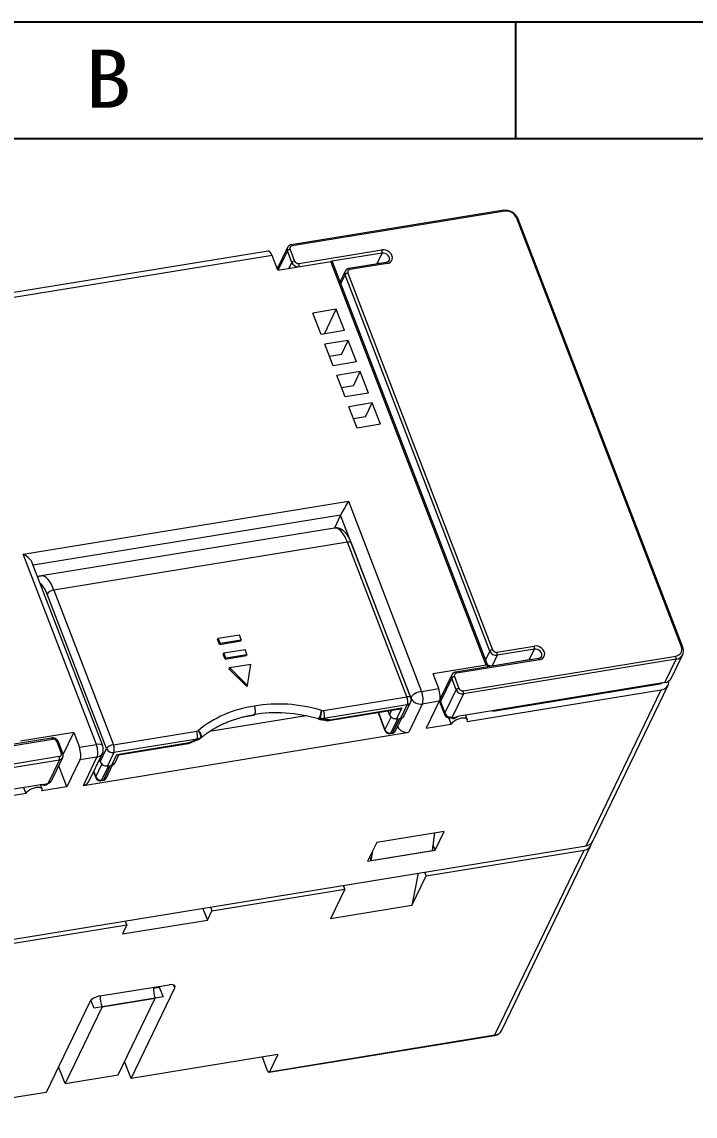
# Model space of a CAD drawing. Header units: millimetres. Extents: x 13 to 433, y 232 to 529.
# Drawn here: x 320.2 to 378, y 435.5 to 529.3 of the extents above; entities that cross this region are included whole.
import ezdxf
from ezdxf.enums import TextEntityAlignment as Align

# ---------------------------------------------------------------- set-up
doc = ezdxf.new("R2010")
doc.units = ezdxf.units.MM
doc.header["$MEASUREMENT"] = 0
doc.layers.get('0').update_dxf_attribs({"linetype": 'CONTINUOUS'})
for name, color, linetype in [('10', 7, 'CONTINUOUS'), ('62', 7, 'CONTINUOUS'), ('7', 7, 'CONTINUOUS'), ('dim', 3, 'CONTINUOUS')]:
    doc.layers.add(name, color=color, linetype=linetype)
doc.styles.add('TEXTSTYLE_0', font='txt', dxfattribs={"width": 0.8})

# ---------------------------------------------------------------- blocks, each defined once
blk = doc.blocks.new('SUN_6HWZ35TKXU86YGHH1AY77V3D6FJ')
at = {"color": 7, "linetype": 'Continuous'}
for p, q in [((-420, 297), (0, 297)), ((-70, 287), (-70, 297)), ((-410, 287), (-10, 287))]:
    blk.add_line(p, q, dxfattribs=at)
at = {"color": 2, "style": 'TEXTSTYLE_0', "width": 0.858525}
blk.add_text('B', height=5, dxfattribs=at).set_placement((-106.975, 289.627), (-102.975, 289.627), align=Align.FIT)

msp = doc.modelspace()

# ---------------------------------------------------------------- linework, layer by layer
at = {"layer": '10', "color": 0, "linetype": 'Continuous', "lineweight": 18}
for p, q in [((341.376, 509.668), (310.545, 504.641)), ((341.707, 509.3), (310.877, 504.273)), ((342.19, 508.044), (341.707, 509.3)), ((342.19, 508.044), (346.751, 508.788)), ((360.075, 474.139), (346.751, 508.788)), ((360.211, 474.105), (346.887, 508.755)), ((347.215, 504.683), (345.208, 504.356)), ((345.916, 502.515), (345.208, 504.356)), ((346.191, 502.56), (347.215, 504.683)), ((347.923, 502.842), (347.215, 504.683)), ((347.923, 502.842), (345.916, 502.515)), ((348.244, 502.005), (346.238, 501.678)), ((346.946, 499.837), (346.238, 501.678)), ((347.661, 500.794), (348.244, 502.005)), ((348.952, 500.164), (348.244, 502.005)), ((347.661, 500.794), (346.642, 500.628)), ((348.952, 500.164), (346.946, 499.837)), ((349.274, 499.327), (347.268, 499)), ((347.976, 497.158), (347.268, 499)), ((348.69, 498.116), (349.274, 499.327)), ((349.982, 497.486), (349.274, 499.327)), ((348.69, 498.116), (347.671, 497.949)), ((349.982, 497.486), (347.976, 497.158)), ((350.304, 496.649), (348.297, 496.322)), ((349.72, 495.437), (350.304, 496.649)), ((351.012, 494.807), (350.304, 496.649)), ((349.005, 494.48), (348.297, 496.322)), ((349.72, 495.437), (348.701, 495.271)), ((351.012, 494.807), (349.005, 494.48)), ((320.35, 483.671), (348.262, 488.222)), ((348.262, 488.222), (354.537, 471.901)), ((347.586, 487.012), (321.211, 482.711)), ((347.586, 487.012), (347.056, 485.911)), ((353.605, 471.361), (347.586, 487.012)), ((347.066, 485.913), (321.891, 481.808)), ((348.165, 484.693), (322.99, 480.588)), ((353.266, 471.427), (348.165, 484.693)), ((353.606, 471.343), (348.504, 484.609)), ((326.626, 467.35), (320.35, 483.671)), ((327.17, 467.216), (321.127, 482.931)), ((327.508, 466.984), (322.407, 480.25)), ((322.99, 480.588), (328.091, 467.322)), ((337.08, 476.45), (337.029, 476.344)), ((337.19, 475.926), (337.029, 476.344)), ((337.08, 476.45), (338.904, 476.747)), ((337.241, 476.031), (337.08, 476.45)), ((337.19, 475.926), (339.014, 476.223)), ((337.241, 476.031), (337.19, 475.926)), ((337.241, 476.031), (339.065, 476.329)), ((339.065, 476.329), (338.904, 476.747)), ((339.065, 476.329), (339.014, 476.223)), ((337.562, 475.194), (337.512, 475.089)), ((337.673, 474.671), (337.512, 475.089)), ((337.562, 475.194), (339.387, 475.492)), ((337.723, 474.776), (337.562, 475.194)), ((337.723, 474.776), (339.548, 475.073)), ((339.548, 475.073), (339.387, 475.492)), ((339.548, 475.073), (339.497, 474.968)), ((337.673, 474.671), (339.497, 474.968)), ((337.723, 474.776), (337.673, 474.671)), ((338.045, 473.939), (339.869, 474.236)), ((339.601, 472.414), (339.869, 474.236)), ((360.075, 474.139), (355.514, 473.395)), ((360.206, 474.063), (360.173, 473.993)), ((362.096, 474.307), (362.081, 474.344)), ((338.045, 473.939), (337.994, 473.834)), ((339.55, 472.308), (337.994, 473.834)), ((339.601, 472.414), (338.045, 473.939)), ((355.997, 472.139), (355.514, 473.395)), ((339.55, 472.308), (339.601, 472.414)), ((369.224, 459.043), (375.672, 472.421)), ((346.12, 470.262), (353.266, 471.427)), ((353.601, 471.354), (353.605, 471.361)), ((354.537, 471.901), (355.997, 472.139)), ((358.446, 469.304), (375.093, 472.018)), ((368.645, 458.64), (375.093, 472.018)), ((353.3, 470.745), (346.154, 469.58)), ((346.563, 469.391), (352.535, 470.365)), ((346.644, 469.466), (352.833, 470.475)), ((352.833, 470.475), (352.389, 469.554)), ((352.754, 469.613), (353.3, 470.745)), ((353.044, 469.814), (353.589, 470.947)), ((354.592, 470.811), (353.424, 468.388)), ((356.051, 471.049), (354.592, 470.811)), ((356.051, 471.049), (354.934, 468.731)), ((356.111, 470.969), (356.004, 470.951)), ((344.617, 469.798), (336.345, 468.449)), ((345.849, 469.484), (346.403, 469.393)), ((346.154, 469.58), (346.139, 469.549)), ((350.793, 470.081), (351.384, 468.543)), ((350.821, 470.085), (351.39, 468.606)), ((351.39, 468.606), (351.916, 469.697)), ((351.648, 470.22), (351.772, 469.898)), ((351.772, 469.898), (351.951, 470.27)), ((352.48, 469.568), (351.884, 468.331)), ((352.066, 468.36), (352.663, 469.598)), ((352.298, 468.522), (352.834, 469.633)), ((352.389, 469.554), (352.48, 469.568)), ((352.663, 469.598), (352.754, 469.613)), ((357.078, 469.081), (356.86, 469.648)), ((358.462, 469.461), (358.307, 469.863)), ((328.091, 467.322), (335.236, 468.487)), ((354.934, 468.731), (357.078, 469.081)), ((324.684, 468.368), (320.123, 467.624)), ((323.777, 466.486), (324.684, 468.368)), ((324.684, 468.368), (325.167, 467.112)), ((325.513, 463.836), (353.424, 468.388)), ((335.27, 467.805), (328.125, 466.64)), ((328.388, 466.489), (334.578, 467.498)), ((334.608, 467.456), (335.279, 467.73)), ((335.255, 467.774), (335.27, 467.805)), ((351.836, 468.286), (352.018, 468.315)), ((351.884, 468.331), (352.066, 468.36)), ((325.167, 467.112), (326.626, 467.35)), ((325.976, 464.159), (327.144, 466.581)), ((326.962, 465.852), (327.508, 466.984)), ((328.125, 466.64), (327.579, 465.508)), ((328.526, 466.45), (334.497, 467.423)), ((325.221, 466.021), (324.104, 463.704)), ((326.68, 466.259), (325.221, 466.021)), ((325.513, 463.836), (326.68, 466.259)), ((326.58, 464.56), (327.106, 465.651)), ((326.887, 466.048), (326.962, 465.852)), ((327.944, 465.567), (328.388, 466.489)), ((328.233, 465.769), (328.565, 466.456)), ((324.104, 463.704), (323.406, 465.519)), ((326.381, 464.999), (326.574, 464.497)), ((326.398, 465.034), (326.58, 464.56)), ((327.67, 465.523), (327.074, 464.285)), ((327.256, 464.315), (327.853, 465.553)), ((327.488, 464.476), (328.024, 465.588)), ((327.579, 465.508), (327.67, 465.523)), ((327.853, 465.553), (327.944, 465.567)), ((321.977, 463.512), (321.822, 463.914)), ((327.026, 464.24), (327.208, 464.27)), ((327.074, 464.285), (327.256, 464.315)), ((320.592, 463.131), (303.946, 460.417)), ((320.592, 463.131), (320.382, 463.679)), ((324.104, 463.704), (321.961, 463.354)), ((356.469, 459.882), (350.677, 458.938)), ((355.694, 458.276), (356.469, 459.882)), ((297.499, 447.039), (368.645, 458.64)), ((350.677, 458.938), (349.902, 457.331)), ((349.902, 457.331), (355.694, 458.276)), ((355.694, 458.276), (355.526, 458.714))]:
    msp.add_line(p, q, dxfattribs=at)
for points in [[(348.504, 484.609), (348.486, 484.656), (348.468, 484.701), (348.449, 484.747), (348.43, 484.791), (348.41, 484.835), (348.39, 484.878), (348.37, 484.921), (348.35, 484.963), (348.329, 485.004), (348.307, 485.044), (348.286, 485.084), (348.264, 485.123), (348.241, 485.162), (348.218, 485.2), (348.195, 485.237), (348.172, 485.273), (348.148, 485.308), (348.124, 485.343), (348.099, 485.377), (348.075, 485.41), (348.049, 485.442), (348.024, 485.473), (347.998, 485.504), (347.971, 485.534), (347.944, 485.563), (347.917, 485.591), (347.888, 485.618), (347.86, 485.644), (347.831, 485.669), (347.801, 485.694), (347.77, 485.718), (347.739, 485.74), (347.707, 485.762), (347.674, 485.783), (347.64, 485.803), (347.606, 485.822), (347.571, 485.84), (347.535, 485.855), (347.499, 485.87), (347.463, 485.883), (347.426, 485.893), (347.388, 485.902), (347.35, 485.909), (347.312, 485.913), (347.273, 485.915), (347.234, 485.916), (347.195, 485.914), (347.155, 485.91), (347.114, 485.904), (347.073, 485.897)], [(321.894, 481.792), (321.888, 481.792), (321.881, 481.792), (321.875, 481.792), (321.869, 481.792), (321.862, 481.792), (321.856, 481.792), (321.849, 481.792), (321.843, 481.792), (321.837, 481.791), (321.831, 481.791), (321.824, 481.791), (321.818, 481.79), (321.812, 481.789), (321.806, 481.789), (321.799, 481.788), (321.793, 481.787), (321.787, 481.786), (321.781, 481.785), (321.775, 481.783), (321.769, 481.782), (321.763, 481.781), (321.757, 481.779), (321.751, 481.777), (321.745, 481.776), (321.739, 481.774), (321.733, 481.772), (321.727, 481.77), (321.721, 481.768), (321.715, 481.766), (321.709, 481.764), (321.703, 481.762), (321.697, 481.759), (321.691, 481.757), (321.686, 481.754), (321.68, 481.752), (321.674, 481.749), (321.668, 481.747), (321.663, 481.744), (321.657, 481.741), (321.651, 481.738), (321.646, 481.735), (321.64, 481.732), (321.634, 481.729), (321.629, 481.726), (321.623, 481.723), (321.618, 481.72), (321.612, 481.716), (321.607, 481.713), (321.601, 481.709), (321.596, 481.706)], [(340.149, 469.88), (340.156, 469.881), (340.164, 469.883), (340.171, 469.886), (340.178, 469.889), (340.185, 469.894), (340.192, 469.9), (340.199, 469.906), (340.205, 469.914), (340.211, 469.922), (340.217, 469.932), (340.222, 469.942), (340.228, 469.952), (340.233, 469.964), (340.237, 469.976), (340.242, 469.989), (340.246, 470.003), (340.25, 470.017), (340.253, 470.032), (340.257, 470.047), (340.26, 470.063), (340.262, 470.079), (340.265, 470.096), (340.267, 470.114), (340.268, 470.131), (340.27, 470.15), (340.271, 470.168), (340.271, 470.187), (340.271, 470.206), (340.271, 470.225), (340.271, 470.245), (340.27, 470.265), (340.269, 470.285), (340.268, 470.305), (340.266, 470.325), (340.264, 470.345), (340.261, 470.365), (340.258, 470.385), (340.255, 470.405), (340.251, 470.425), (340.247, 470.445), (340.243, 470.464), (340.238, 470.484), (340.233, 470.503), (340.228, 470.522), (340.223, 470.541), (340.217, 470.56), (340.211, 470.578), (340.206, 470.597), (340.2, 470.616), (340.194, 470.635)], [(335.579, 467.893), (335.643, 467.948), (335.709, 468.002), (335.775, 468.056), (335.842, 468.109), (335.91, 468.161), (335.978, 468.213), (336.047, 468.263), (336.116, 468.314), (336.187, 468.363), (336.258, 468.412), (336.329, 468.461), (336.402, 468.508), (336.475, 468.555), (336.548, 468.602), (336.623, 468.647), (336.698, 468.692), (336.773, 468.736), (336.849, 468.78), (336.926, 468.823), (337.004, 468.865), (337.082, 468.906), (337.161, 468.946), (337.24, 468.986), (337.32, 469.025), (337.4, 469.063), (337.481, 469.101), (337.563, 469.137), (337.645, 469.173), (337.727, 469.209), (337.811, 469.244), (337.894, 469.278), (337.978, 469.311), (338.063, 469.344), (338.148, 469.376), (338.233, 469.407), (338.319, 469.438), (338.406, 469.468), (338.492, 469.498), (338.58, 469.526), (338.667, 469.555), (338.755, 469.582), (338.844, 469.608), (338.933, 469.633), (339.023, 469.657), (339.113, 469.681), (339.204, 469.703), (339.295, 469.723), (339.387, 469.743), (339.48, 469.761), (339.573, 469.778)], [(339.573, 469.778), (339.585, 469.78), (339.597, 469.782), (339.609, 469.784), (339.621, 469.786), (339.633, 469.788), (339.646, 469.79), (339.658, 469.793), (339.67, 469.795), (339.682, 469.797), (339.694, 469.799), (339.706, 469.801), (339.718, 469.803), (339.73, 469.805), (339.743, 469.807), (339.755, 469.809), (339.767, 469.811), (339.779, 469.813), (339.791, 469.815), (339.803, 469.818), (339.815, 469.82), (339.827, 469.822), (339.84, 469.824), (339.852, 469.826), (339.864, 469.828), (339.876, 469.83), (339.888, 469.832), (339.9, 469.834), (339.912, 469.836), (339.924, 469.838), (339.937, 469.841), (339.949, 469.843), (339.961, 469.845), (339.973, 469.847), (339.985, 469.849), (339.997, 469.851), (340.009, 469.853), (340.022, 469.855), (340.034, 469.857), (340.046, 469.859), (340.058, 469.861), (340.07, 469.863), (340.082, 469.866), (340.094, 469.868), (340.106, 469.87), (340.119, 469.872), (340.131, 469.874), (340.143, 469.876), (340.155, 469.878), (340.167, 469.88), (340.179, 469.882)], [(345.727, 469.512), (345.731, 469.511), (345.735, 469.51), (345.74, 469.509), (345.744, 469.508), (345.748, 469.507), (345.752, 469.507), (345.757, 469.506), (345.761, 469.505), (345.765, 469.504), (345.77, 469.503), (345.774, 469.503), (345.778, 469.502), (345.783, 469.501), (345.787, 469.5), (345.791, 469.499), (345.795, 469.498), (345.8, 469.498), (345.804, 469.497), (345.808, 469.496), (345.813, 469.495), (345.817, 469.494), (345.821, 469.493), (345.825, 469.493), (345.83, 469.492), (345.834, 469.491), (345.838, 469.49), (345.843, 469.489), (345.847, 469.489), (345.851, 469.488), (345.855, 469.487), (345.86, 469.486), (345.864, 469.485), (345.868, 469.484), (345.873, 469.484), (345.877, 469.483), (345.881, 469.482), (345.885, 469.481), (345.89, 469.48), (345.894, 469.48), (345.898, 469.479), (345.903, 469.478), (345.907, 469.477), (345.911, 469.476), (345.915, 469.475), (345.92, 469.475), (345.924, 469.474), (345.928, 469.473), (345.933, 469.472), (345.937, 469.471), (345.941, 469.47)], [(345.824, 469.5), (345.83, 469.497), (345.835, 469.494), (345.841, 469.491), (345.847, 469.489), (345.853, 469.487), (345.859, 469.484), (345.865, 469.482), (345.871, 469.48), (345.878, 469.479), (345.884, 469.477), (345.89, 469.476), (345.897, 469.475), (345.903, 469.473), (345.909, 469.473), (345.916, 469.472), (345.922, 469.471), (345.929, 469.471), (345.936, 469.471), (345.942, 469.47), (345.949, 469.471), (345.955, 469.471), (345.962, 469.471), (345.969, 469.472), (345.975, 469.473), (345.982, 469.474), (345.989, 469.475), (345.995, 469.476), (346.002, 469.478), (346.009, 469.479), (346.015, 469.481), (346.022, 469.483), (346.028, 469.485), (346.035, 469.487), (346.041, 469.49), (346.048, 469.493), (346.054, 469.495), (346.061, 469.498), (346.067, 469.501), (346.073, 469.505), (346.08, 469.508), (346.086, 469.511), (346.092, 469.515), (346.098, 469.519), (346.104, 469.523), (346.11, 469.527), (346.116, 469.531), (346.122, 469.536), (346.128, 469.54), (346.134, 469.545), (346.139, 469.549)], [(345.828, 469.579), (345.835, 469.578), (345.841, 469.577), (345.848, 469.576), (345.854, 469.575), (345.861, 469.573), (345.867, 469.572), (345.874, 469.571), (345.88, 469.57), (345.887, 469.569), (345.893, 469.568), (345.9, 469.567), (345.906, 469.566), (345.913, 469.565), (345.919, 469.564), (345.926, 469.563), (345.932, 469.562), (345.939, 469.561), (345.945, 469.56), (345.951, 469.56), (345.958, 469.559), (345.964, 469.558), (345.97, 469.557), (345.977, 469.557), (345.983, 469.556), (345.989, 469.555), (345.995, 469.555), (346.001, 469.554), (346.008, 469.554), (346.014, 469.553), (346.02, 469.553), (346.026, 469.552), (346.032, 469.552), (346.038, 469.552), (346.044, 469.552), (346.05, 469.551), (346.056, 469.551), (346.062, 469.551), (346.068, 469.551), (346.074, 469.55), (346.08, 469.55), (346.086, 469.55), (346.092, 469.55), (346.098, 469.55), (346.104, 469.55), (346.11, 469.55), (346.116, 469.55), (346.122, 469.549), (346.128, 469.549), (346.134, 469.549), (346.139, 469.549)], [(346.139, 469.549), (346.149, 469.548), (346.159, 469.546), (346.169, 469.545), (346.179, 469.543), (346.19, 469.542), (346.2, 469.54), (346.21, 469.539), (346.22, 469.537), (346.23, 469.535), (346.24, 469.534), (346.25, 469.532), (346.26, 469.531), (346.27, 469.529), (346.28, 469.528), (346.29, 469.526), (346.3, 469.524), (346.31, 469.523), (346.32, 469.521), (346.33, 469.52), (346.34, 469.518), (346.35, 469.516), (346.36, 469.515), (346.371, 469.513), (346.381, 469.511), (346.391, 469.51), (346.401, 469.508), (346.411, 469.506), (346.421, 469.505), (346.431, 469.503), (346.441, 469.501), (346.451, 469.5), (346.461, 469.498), (346.472, 469.496), (346.482, 469.494), (346.492, 469.493), (346.502, 469.491), (346.512, 469.489), (346.522, 469.487), (346.532, 469.486), (346.542, 469.484), (346.553, 469.482), (346.563, 469.48), (346.573, 469.479), (346.583, 469.477), (346.593, 469.475), (346.603, 469.473), (346.613, 469.471), (346.624, 469.47), (346.634, 469.468), (346.644, 469.466)], [(346.403, 469.394), (346.408, 469.393), (346.413, 469.392), (346.418, 469.392), (346.423, 469.391), (346.428, 469.391), (346.432, 469.391), (346.437, 469.391), (346.442, 469.391), (346.447, 469.391), (346.452, 469.391), (346.457, 469.391), (346.462, 469.391), (346.467, 469.392), (346.472, 469.392), (346.477, 469.393), (346.482, 469.393), (346.487, 469.394), (346.492, 469.395), (346.496, 469.396), (346.501, 469.397), (346.506, 469.398), (346.511, 469.399), (346.516, 469.4), (346.521, 469.401), (346.526, 469.403), (346.531, 469.404), (346.536, 469.406), (346.541, 469.407), (346.546, 469.409), (346.55, 469.411), (346.555, 469.413), (346.56, 469.415), (346.565, 469.417), (346.57, 469.419), (346.575, 469.422), (346.579, 469.424), (346.584, 469.426), (346.589, 469.429), (346.594, 469.431), (346.598, 469.434), (346.603, 469.437), (346.608, 469.44), (346.612, 469.443), (346.617, 469.446), (346.621, 469.449), (346.626, 469.452), (346.631, 469.455), (346.635, 469.459), (346.64, 469.462), (346.644, 469.466)], [(351.384, 468.543), (351.388, 468.532), (351.393, 468.522), (351.398, 468.512), (351.403, 468.501), (351.408, 468.492), (351.414, 468.482), (351.42, 468.472), (351.426, 468.463), (351.432, 468.454), (351.439, 468.445), (351.446, 468.436), (351.453, 468.428), (351.46, 468.419), (351.467, 468.411), (351.475, 468.403), (351.483, 468.396), (351.491, 468.388), (351.5, 468.381), (351.509, 468.373), (351.517, 468.366), (351.526, 468.36), (351.536, 468.353), (351.545, 468.347), (351.555, 468.341), (351.565, 468.335), (351.574, 468.33), (351.584, 468.325), (351.595, 468.32), (351.605, 468.315), (351.615, 468.311), (351.626, 468.307), (351.637, 468.303), (351.647, 468.299), (351.658, 468.296), (351.669, 468.293), (351.68, 468.291), (351.691, 468.288), (351.702, 468.286), (351.713, 468.285), (351.724, 468.283), (351.735, 468.282), (351.746, 468.281), (351.757, 468.281), (351.768, 468.281), (351.779, 468.281), (351.79, 468.281), (351.802, 468.282), (351.813, 468.283), (351.824, 468.284), (351.836, 468.286)], [(352.018, 468.315), (352.026, 468.317), (352.033, 468.318), (352.04, 468.32), (352.047, 468.322), (352.055, 468.323), (352.062, 468.325), (352.069, 468.327), (352.076, 468.33), (352.083, 468.332), (352.089, 468.334), (352.096, 468.337), (352.103, 468.339), (352.109, 468.342), (352.116, 468.345), (352.122, 468.348), (352.129, 468.351), (352.135, 468.354), (352.141, 468.358), (352.148, 468.361), (352.154, 468.365), (352.16, 468.369), (352.166, 468.372), (352.172, 468.376), (352.178, 468.38), (352.184, 468.385), (352.19, 468.389), (352.196, 468.393), (352.202, 468.398), (352.208, 468.402), (352.213, 468.407), (352.219, 468.412), (352.224, 468.417), (352.229, 468.422), (352.234, 468.427), (352.239, 468.433), (352.244, 468.438), (352.248, 468.444), (352.253, 468.449), (352.257, 468.455), (352.261, 468.461), (352.265, 468.467), (352.269, 468.473), (352.272, 468.479), (352.275, 468.486), (352.279, 468.492), (352.282, 468.499), (352.284, 468.506), (352.287, 468.512), (352.29, 468.519), (352.292, 468.526)], [(334.576, 467.503), (334.577, 467.501), (334.578, 467.499), (334.579, 467.497), (334.58, 467.496), (334.581, 467.494), (334.582, 467.492), (334.583, 467.491), (334.584, 467.489), (334.584, 467.487), (334.585, 467.486), (334.586, 467.484), (334.587, 467.483), (334.588, 467.481), (334.589, 467.48), (334.59, 467.479), (334.59, 467.477), (334.591, 467.476), (334.592, 467.475), (334.593, 467.474), (334.593, 467.473), (334.594, 467.472), (334.595, 467.471), (334.595, 467.47), (334.596, 467.469), (334.597, 467.468), (334.597, 467.467), (334.598, 467.466), (334.598, 467.465), (334.599, 467.464), (334.6, 467.464), (334.6, 467.463), (334.601, 467.462), (334.601, 467.462), (334.602, 467.461), (334.602, 467.461), (334.603, 467.46), (334.603, 467.46), (334.604, 467.459), (334.604, 467.459), (334.604, 467.458), (334.605, 467.458), (334.605, 467.458), (334.605, 467.458), (334.606, 467.458), (334.606, 467.457), (334.606, 467.457), (334.607, 467.457), (334.607, 467.457), (334.607, 467.457), (334.608, 467.457)], [(334.578, 467.498), (334.591, 467.504), (334.605, 467.51), (334.619, 467.516), (334.633, 467.521), (334.647, 467.527), (334.66, 467.533), (334.674, 467.538), (334.688, 467.544), (334.702, 467.55), (334.715, 467.555), (334.729, 467.561), (334.743, 467.567), (334.756, 467.572), (334.77, 467.578), (334.784, 467.583), (334.797, 467.589), (334.811, 467.595), (334.825, 467.6), (334.838, 467.606), (334.852, 467.611), (334.865, 467.617), (334.879, 467.623), (334.893, 467.628), (334.906, 467.634), (334.92, 467.639), (334.933, 467.645), (334.947, 467.65), (334.96, 467.656), (334.974, 467.661), (334.987, 467.667), (335.001, 467.672), (335.014, 467.678), (335.028, 467.683), (335.041, 467.688), (335.055, 467.694), (335.068, 467.699), (335.082, 467.705), (335.095, 467.71), (335.108, 467.716), (335.122, 467.721), (335.135, 467.726), (335.149, 467.732), (335.162, 467.737), (335.175, 467.742), (335.189, 467.748), (335.202, 467.753), (335.215, 467.758), (335.229, 467.764), (335.242, 467.769), (335.255, 467.774)], [(335.255, 467.774), (335.262, 467.777), (335.268, 467.779), (335.275, 467.781), (335.281, 467.783), (335.288, 467.785), (335.294, 467.787), (335.301, 467.789), (335.307, 467.791), (335.314, 467.794), (335.32, 467.796), (335.327, 467.798), (335.333, 467.8), (335.34, 467.802), (335.346, 467.805), (335.352, 467.807), (335.359, 467.809), (335.365, 467.811), (335.371, 467.814), (335.378, 467.816), (335.384, 467.819), (335.39, 467.821), (335.396, 467.823), (335.403, 467.826), (335.409, 467.828), (335.415, 467.831), (335.421, 467.834), (335.427, 467.836), (335.433, 467.839), (335.439, 467.842), (335.445, 467.845), (335.451, 467.847), (335.457, 467.85), (335.462, 467.853), (335.468, 467.856), (335.474, 467.859), (335.48, 467.862), (335.485, 467.865), (335.491, 467.868), (335.497, 467.871), (335.503, 467.874), (335.508, 467.877), (335.514, 467.88), (335.52, 467.883), (335.525, 467.886), (335.531, 467.889), (335.536, 467.892), (335.542, 467.895), (335.548, 467.898), (335.553, 467.901), (335.559, 467.905)], [(335.279, 467.731), (335.279, 467.731), (335.279, 467.731), (335.278, 467.731), (335.278, 467.731), (335.278, 467.731), (335.278, 467.731), (335.278, 467.731), (335.278, 467.731), (335.277, 467.732), (335.277, 467.732), (335.277, 467.732), (335.277, 467.733), (335.276, 467.733), (335.276, 467.733), (335.276, 467.734), (335.275, 467.734), (335.275, 467.735), (335.275, 467.735), (335.274, 467.736), (335.274, 467.737), (335.273, 467.737), (335.273, 467.738), (335.273, 467.739), (335.272, 467.74), (335.272, 467.74), (335.271, 467.741), (335.271, 467.742), (335.27, 467.743), (335.27, 467.744), (335.269, 467.745), (335.269, 467.746), (335.268, 467.747), (335.268, 467.748), (335.267, 467.749), (335.267, 467.751), (335.266, 467.752), (335.265, 467.753), (335.265, 467.754), (335.264, 467.756), (335.263, 467.757), (335.263, 467.758), (335.262, 467.76), (335.261, 467.761), (335.261, 467.763), (335.26, 467.764), (335.259, 467.766), (335.258, 467.767), (335.258, 467.769), (335.257, 467.771), (335.256, 467.772)], [(335.28, 467.729), (335.284, 467.731), (335.289, 467.733), (335.294, 467.736), (335.299, 467.738), (335.304, 467.741), (335.308, 467.743), (335.313, 467.745), (335.318, 467.748), (335.323, 467.75), (335.327, 467.753), (335.332, 467.755), (335.337, 467.758), (335.342, 467.76), (335.346, 467.762), (335.351, 467.765), (335.356, 467.767), (335.361, 467.77), (335.366, 467.772), (335.37, 467.775), (335.375, 467.777), (335.38, 467.779), (335.385, 467.782), (335.389, 467.784), (335.394, 467.787), (335.399, 467.789), (335.404, 467.792), (335.409, 467.794), (335.413, 467.796), (335.418, 467.799), (335.423, 467.801), (335.428, 467.804), (335.432, 467.806), (335.437, 467.809), (335.442, 467.811), (335.447, 467.813), (335.451, 467.816), (335.456, 467.818), (335.461, 467.821), (335.466, 467.823), (335.471, 467.825), (335.475, 467.828), (335.48, 467.83), (335.485, 467.833), (335.49, 467.835), (335.494, 467.838), (335.499, 467.84), (335.504, 467.842), (335.509, 467.845), (335.514, 467.847), (335.518, 467.85)], [(326.574, 464.497), (326.578, 464.487), (326.583, 464.476), (326.588, 464.466), (326.593, 464.456), (326.598, 464.446), (326.604, 464.436), (326.61, 464.427), (326.616, 464.417), (326.622, 464.408), (326.629, 464.399), (326.635, 464.391), (326.642, 464.382), (326.65, 464.374), (326.657, 464.366), (326.665, 464.358), (326.673, 464.35), (326.681, 464.342), (326.69, 464.335), (326.698, 464.328), (326.707, 464.321), (326.716, 464.314), (326.726, 464.308), (326.735, 464.301), (326.745, 464.295), (326.754, 464.29), (326.764, 464.284), (326.774, 464.279), (326.785, 464.274), (326.795, 464.27), (326.805, 464.265), (326.816, 464.261), (326.827, 464.257), (326.837, 464.254), (326.848, 464.251), (326.859, 464.248), (326.87, 464.245), (326.881, 464.243), (326.892, 464.241), (326.903, 464.239), (326.914, 464.238), (326.925, 464.236), (326.936, 464.236), (326.947, 464.235), (326.958, 464.235), (326.969, 464.235), (326.98, 464.236), (326.992, 464.236), (327.003, 464.237), (327.014, 464.239), (327.026, 464.24)], [(327.208, 464.27), (327.215, 464.271), (327.223, 464.273), (327.23, 464.274), (327.237, 464.276), (327.245, 464.278), (327.252, 464.28), (327.259, 464.282), (327.266, 464.284), (327.272, 464.286), (327.279, 464.289), (327.286, 464.291), (327.293, 464.294), (327.299, 464.297), (327.306, 464.299), (327.312, 464.302), (327.319, 464.306), (327.325, 464.309), (327.331, 464.312), (327.338, 464.316), (327.344, 464.319), (327.35, 464.323), (327.356, 464.327), (327.362, 464.331), (327.368, 464.335), (327.374, 464.339), (327.38, 464.343), (327.386, 464.348), (327.392, 464.352), (327.397, 464.357), (327.403, 464.362), (327.408, 464.366), (327.414, 464.371), (327.419, 464.377), (327.424, 464.382), (327.429, 464.387), (327.434, 464.393), (327.438, 464.398), (327.443, 464.404), (327.447, 464.41), (327.451, 464.415), (327.455, 464.422), (327.459, 464.428), (327.462, 464.434), (327.465, 464.44), (327.469, 464.447), (327.472, 464.453), (327.474, 464.46), (327.477, 464.467), (327.48, 464.474), (327.482, 464.481)]]:
    msp.add_lwpolyline(points, dxfattribs=at)
for centre, radius, start, end in [((353.139, 471.164), 0.5, 334.26822, 21.03337), ((345.83, 469.998), 0.5, 253.40379, 255.87525), ((346.483, 469.884), 0.5, 255.26577, 279.26135), ((335.254, 468.273), 0.5, 302.84567, 310.53364), ((326.423, 466.929), 0.8, 334.26822, 21.03337), ((334.417, 467.917), 0.5, 279.26135, 292.50605)]:
    msp.add_arc(centre, radius, start, end, dxfattribs=at)
for centre, major_axis, ratio, start_param, end_param in [((341.504, 508.879), (-0.129, 0.79), 0.381951, 5.211865, 6.283173), ((346.7, 508.683), (-0.187, -0.072), 0.442652, 3.141597, 4.272372), ((348.059, 487.801), (-0.513, -0.894), 0.036574, 4.242642, 5.813439), ((347.492, 483.297), (0.426, -2.615), 0.381951, 2.070272, 3.14158), ((348.038, 484.43), (-0.467, -0.179), 0.442652, 3.141595, 4.272372), ((320.147, 483.249), (0.981, -0.563), 0.41276, 0.469749, 1.600526), ((322.317, 479.192), (-0.426, 2.615), 0.381951, 5.211865, 6.281822), ((321.861, 479.118), (0.346, -2.122), 0.381951, 2.070272, 2.798901), ((322.863, 480.324), (0.467, 0.179), 0.442652, 1.130779, 2.701575), ((360.024, 474.033), (0.187, 0.072), 0.442652, 5.843168, 7.413964), ((374.771, 472.855), (-0.901, 0.434), 0.811278, 2.282716, 3.588734), ((353.139, 471.164), (-0.467, -0.179), 0.442652, 3.141595, 4.272372), ((353.139, 471.164), (-0.08, 0.493), 0.381951, 3.641069, 5.211865), ((354.334, 471.48), (-0.747, -0.287), 0.442652, 4.272372, 5.843168), ((354.334, 471.48), (0.721, -0.347), 0.811278, 3.853512, 5.424308), ((354.334, 471.48), (0.129, -0.79), 0.381951, 0.499476, 2.070272), ((355.794, 471.718), (-0.129, 0.79), 0.381951, 3.641069, 5.211865), ((343.661, 461.115), (10.216, -4.924), 0.811278, 2.265079, 2.798952), ((344.025, 461.174), (10.216, -4.924), 0.811278, 1.766479, 2.300353), ((352.672, 470.894), (-0.545, -0.407), 0.644919, 0.891607, 1.391096), ((353.139, 471.164), (0.45, -0.217), 0.811278, 5.424308, 6.283167), ((343.809, 460.725), (-9.897, 4.77), 0.811278, 4.908072, 5.442513), ((345.83, 469.998), (0.143, 0.479), 0.113679, 2.971544, 5.327738), ((345.83, 469.998), (0.122, 0.485), 0.344603, 3.141597, 3.761643), ((345.83, 469.998), (0.073, 0.495), 0.210414, 3.733538, 5.304334), ((345.833, 470.417), (0.901, -0.434), 0.811278, 5.08054, 5.424308), ((345.959, 470.681), (-0.45, 0.217), 0.811278, 1.938947, 2.282716), ((345.993, 469.999), (-0.08, 0.493), 0.381951, 3.641069, 5.211865), ((346.483, 469.884), (-0.08, 0.493), 0.381951, 3.14158, 3.641068), ((352.228, 469.972), (-0.45, 0.217), 0.811278, 0.711919, 2.282716), ((352.593, 470.032), (-0.45, 0.217), 0.811278, 2.282716, 3.141574), ((357.762, 469.192), (-0.7, -0.269), 0.442652, 2.701575, 5.843168), ((335.075, 468.906), (-0.45, 0.217), 0.811278, 2.282716, 2.626484), ((335.109, 468.224), (-0.08, 0.493), 0.381951, 3.641069, 5.211865), ((335.254, 468.273), (-0.245, 0.436), 0.508794, 3.482733, 5.053529), ((335.254, 468.273), (-0.325, 0.38), 0.550674, 3.141599, 4.949943), ((351.664, 468.651), (-0.28, -0.108), 0.442652, 5.843168, 6.283358), ((351.755, 468.666), (-0.36, 0.174), 0.811278, 0.711919, 2.282716), ((351.938, 468.695), (-0.36, 0.174), 0.811278, 2.282716, 3.141574), ((353.167, 469.057), (0.721, -0.347), 0.811278, 3.954264, 5.424308), ((334.417, 467.917), (-0.08, 0.493), 0.381951, 3.141573, 3.640988), ((334.948, 468.642), (0.901, -0.434), 0.811278, 5.424308, 5.768077), ((335.254, 468.273), (0.271, -0.42), 0.364242, 6.241465, 6.597606), ((351.787, 468.582), (0.048, -0.296), 0.381951, 6.282806, 6.782661), ((351.97, 468.612), (0.048, -0.296), 0.381951, 6.283173, 6.782661), ((324.964, 466.691), (0.129, -0.79), 0.381951, 0.499476, 2.070272), ((326.423, 466.929), (0.747, 0.287), 0.442652, 0.000002, 1.130779), ((326.423, 466.929), (0.129, -0.79), 0.381951, 0.499476, 2.070272), ((326.423, 466.929), (0.721, -0.347), 0.811278, 5.424308, 6.283166), ((327.964, 467.059), (0.467, 0.179), 0.442652, 1.130779, 2.701575), ((327.964, 467.059), (0.45, -0.217), 0.811278, 3.853512, 5.424308), ((327.964, 467.059), (-0.08, 0.493), 0.381951, 3.641069, 5.211865), ((327.418, 465.926), (-0.45, 0.217), 0.811278, 0.711919, 2.282716), ((327.783, 465.986), (-0.45, 0.217), 0.811278, 2.282716, 3.141574), ((328.227, 466.908), (0.332, -0.444), 0.348915, 5.604009, 6.103498), ((325.255, 464.506), (0.721, -0.347), 0.811278, 5.424308, 6.283166), ((326.854, 464.605), (0.28, 0.108), 0.442652, 2.701575, 3.141592), ((326.945, 464.62), (-0.36, 0.174), 0.811278, 0.711919, 2.282716), ((326.977, 464.536), (-0.048, 0.296), 0.381951, 3.141484, 3.641069), ((327.16, 464.566), (-0.048, 0.296), 0.381951, 3.14158, 3.641069), ((327.127, 464.65), (-0.36, 0.174), 0.811278, 2.282716, 3.141574), ((321.277, 463.243), (0.7, 0.269), 0.442652, 5.843168, 8.984761), ((368.323, 459.477), (0.901, -0.434), 0.811278, 5.424308, 6.283166)]:
    msp.add_ellipse(centre, major_axis=major_axis, ratio=ratio, start_param=start_param, end_param=end_param, dxfattribs=at)
at = {"layer": '62', "color": 0, "linetype": 'Continuous', "lineweight": 18}
for p, q in [((331.513, 446.434), (332.029, 446.517)), ((332.029, 446.517), (332.351, 445.68)), ((326.425, 444.72), (326.162, 445.404)), ((332.351, 445.68), (326.425, 444.72))]:
    msp.add_line(p, q, dxfattribs=at)
at = {"layer": '7', "color": 0, "linetype": 'Continuous', "lineweight": 18}
for p, q in [((361.59, 513.181), (343.347, 510.206)), ((361.673, 513.089), (343.43, 510.114)), ((376.82, 475.713), (362.66, 512.539)), ((376.956, 475.679), (362.796, 512.505)), ((343.025, 509.975), (342.148, 508.155)), ((343.253, 509.819), (343.639, 508.814)), ((344.009, 508.608), (351.124, 509.768)), ((343.02, 509.684), (342.233, 508.051)), ((343.406, 508.679), (343.02, 509.684)), ((351.137, 509.495), (346.82, 508.791)), ((350.706, 508.6), (351.137, 509.495)), ((343.177, 508.205), (343.406, 508.679)), ((347.977, 507.936), (347.546, 507.041)), ((351.491, 508.688), (348.299, 508.168)), ((351.574, 508.596), (348.382, 508.076)), ((347.972, 507.645), (347.606, 506.885)), ((360.394, 475.339), (347.972, 507.645)), ((348.205, 507.78), (360.628, 475.474)), ((360.028, 474.579), (360.394, 475.339)), ((361.011, 474.995), (360.58, 474.099)), ((360.998, 475.267), (364.19, 475.788)), ((364.204, 475.515), (361.011, 474.995)), ((363.772, 474.62), (364.204, 475.515)), ((375.976, 473.053), (376.941, 475.054)), ((364.558, 474.708), (357.443, 473.548)), ((364.641, 474.616), (357.526, 473.456)), ((358.105, 471.95), (376.348, 474.924)), ((376.362, 474.652), (358.119, 471.677)), ((360.58, 474.099), (363.772, 474.62)), ((362.198, 474.324), (362.184, 474.361)), ((363.187, 474.525), (363.201, 474.487)), ((375.397, 472.65), (376.362, 474.652)), ((357.121, 473.317), (356.157, 471.315)), ((357.349, 473.16), (357.735, 472.156)), ((357.116, 473.025), (356.151, 471.024)), ((357.502, 472.021), (357.116, 473.025)), ((375.397, 472.65), (357.611, 469.75)), ((360.844, 470.237), (374.982, 472.542)), ((374.982, 472.542), (375.004, 472.586)), ((356.537, 470.02), (357.502, 472.021)), ((358.119, 471.677), (357.154, 469.675)), ((356.135, 470.866), (356.522, 469.862)), ((356.151, 471.024), (356.537, 470.02)), ((360.866, 470.281), (360.844, 470.237)), ((322.782, 467.896), (315.667, 466.736)), ((315.75, 466.644), (322.865, 467.804)), ((323.235, 467.598), (323.621, 466.593)), ((323.757, 466.56), (323.371, 467.564)), ((323.444, 466.298), (305.202, 463.323)), ((305.215, 463.05), (323.458, 466.025)), ((323.458, 466.025), (322.493, 464.023)), ((322.783, 464.225), (323.747, 466.226)), ((304.251, 461.049), (322.037, 463.949)), ((355.459, 458.252), (355.677, 459.753)), ((350.214, 457.396), (355.459, 458.252)), ((350.214, 457.396), (350.335, 458.228)), ((354.922, 456.063), (368.467, 458.272)), ((360.827, 442.419), (368.467, 458.272)), ((361.406, 442.821), (369.046, 458.675)), ((350.214, 457.396), (350.09, 457.72)), ((354.24, 456.291), (353.704, 453.535)), ((354.922, 456.063), (354.799, 456.383)), ((353.704, 453.535), (354.922, 456.063)), ((336.543, 453.066), (347.944, 454.925)), ((347.944, 454.925), (346.726, 452.397)), ((347.944, 454.925), (347.821, 455.245)), ((353.704, 453.535), (346.726, 452.397)), ((335.776, 453.281), (336.162, 452.276)), ((336.162, 452.276), (336.543, 453.066)), ((336.42, 453.386), (336.543, 453.066)), ((317.844, 450.017), (329.246, 451.876)), ((328.865, 451.086), (336.162, 452.276)), ((329.246, 451.876), (328.865, 451.086)), ((329.246, 451.876), (329.123, 452.196)), ((326.936, 445.774), (332.862, 446.734)), ((329.613, 438.688), (333.354, 446.451)), ((331.614, 446.45), (331.656, 446.539)), ((333.354, 446.451), (333.253, 446.715)), ((326.06, 445.267), (322.316, 437.498)), ((327.111, 444.831), (331.669, 445.57)), ((328.499, 438.991), (331.669, 445.57)), ((327.111, 444.831), (323.938, 438.247)), ((341.441, 439.22), (360.779, 442.374)), ((341.49, 439.265), (360.827, 442.419)), ((342.2, 440.74), (329.613, 438.688)), ((341.317, 439.358), (340.869, 440.523)), ((342.2, 440.74), (341.49, 439.265)), ((323.938, 438.247), (323.379, 439.702)), ((329.613, 438.688), (329.054, 440.143)), ((323.938, 438.247), (328.499, 438.991)), ((322.316, 437.498), (309.82, 435.46))]:
    msp.add_line(p, q, dxfattribs=at)
for points in [[(343.347, 510.206), (343.338, 510.205), (343.33, 510.203), (343.321, 510.201), (343.313, 510.2), (343.304, 510.197), (343.296, 510.195), (343.288, 510.193), (343.28, 510.191), (343.272, 510.188), (343.264, 510.185), (343.257, 510.182), (343.249, 510.179), (343.241, 510.176), (343.234, 510.173), (343.226, 510.17), (343.219, 510.166), (343.212, 510.163), (343.204, 510.159), (343.197, 510.155), (343.19, 510.151), (343.183, 510.147), (343.176, 510.143), (343.169, 510.138), (343.162, 510.134), (343.155, 510.129), (343.148, 510.124), (343.141, 510.119), (343.135, 510.114), (343.128, 510.109), (343.122, 510.104), (343.116, 510.098), (343.109, 510.093), (343.103, 510.087), (343.098, 510.081), (343.092, 510.075), (343.087, 510.069), (343.081, 510.063), (343.076, 510.057), (343.071, 510.05), (343.067, 510.044), (343.062, 510.037), (343.058, 510.03), (343.054, 510.023), (343.05, 510.016), (343.047, 510.008), (343.044, 510.001), (343.04, 509.993), (343.038, 509.986), (343.035, 509.978), (343.032, 509.97)], [(351.744, 508.864), (351.742, 508.858), (351.741, 508.853), (351.739, 508.848), (351.737, 508.842), (351.735, 508.837), (351.733, 508.832), (351.73, 508.827), (351.728, 508.822), (351.725, 508.817), (351.722, 508.812), (351.718, 508.808), (351.715, 508.803), (351.711, 508.799), (351.707, 508.794), (351.703, 508.79), (351.699, 508.786), (351.695, 508.781), (351.691, 508.777), (351.686, 508.773), (351.681, 508.769), (351.676, 508.766), (351.671, 508.762), (351.666, 508.758), (351.661, 508.755), (351.656, 508.751), (351.65, 508.748), (351.645, 508.744), (351.639, 508.741), (351.633, 508.738), (351.627, 508.735), (351.622, 508.732), (351.616, 508.729), (351.609, 508.726), (351.603, 508.723), (351.597, 508.72), (351.591, 508.717), (351.584, 508.715), (351.578, 508.712), (351.571, 508.71), (351.564, 508.708), (351.558, 508.705), (351.551, 508.703), (351.544, 508.701), (351.537, 508.699), (351.529, 508.697), (351.522, 508.695), (351.515, 508.693), (351.507, 508.692), (351.499, 508.69), (351.491, 508.688)], [(348.299, 508.168), (348.29, 508.166), (348.282, 508.165), (348.273, 508.163), (348.265, 508.161), (348.257, 508.159), (348.248, 508.157), (348.24, 508.154), (348.232, 508.152), (348.224, 508.149), (348.217, 508.147), (348.209, 508.144), (348.201, 508.141), (348.193, 508.138), (348.186, 508.134), (348.178, 508.131), (348.171, 508.128), (348.164, 508.124), (348.156, 508.12), (348.149, 508.116), (348.142, 508.112), (348.135, 508.108), (348.128, 508.104), (348.121, 508.1), (348.114, 508.095), (348.107, 508.09), (348.1, 508.086), (348.093, 508.081), (348.087, 508.076), (348.08, 508.07), (348.074, 508.065), (348.068, 508.06), (348.062, 508.054), (348.056, 508.049), (348.05, 508.043), (348.044, 508.037), (348.039, 508.031), (348.033, 508.024), (348.028, 508.018), (348.023, 508.012), (348.019, 508.005), (348.014, 507.998), (348.01, 507.991), (348.006, 507.984), (348.002, 507.977), (347.999, 507.97), (347.996, 507.962), (347.993, 507.955), (347.99, 507.947), (347.987, 507.939), (347.984, 507.931)], [(364.81, 474.884), (364.809, 474.878), (364.807, 474.873), (364.805, 474.867), (364.803, 474.862), (364.801, 474.857), (364.799, 474.852), (364.797, 474.847), (364.794, 474.842), (364.791, 474.837), (364.788, 474.832), (364.785, 474.828), (364.781, 474.823), (364.778, 474.819), (364.774, 474.814), (364.77, 474.81), (364.766, 474.806), (364.761, 474.801), (364.757, 474.797), (364.752, 474.793), (364.748, 474.789), (364.743, 474.785), (364.738, 474.782), (364.733, 474.778), (364.727, 474.774), (364.722, 474.771), (364.717, 474.767), (364.711, 474.764), (364.705, 474.761), (364.7, 474.758), (364.694, 474.755), (364.688, 474.751), (364.682, 474.748), (364.676, 474.746), (364.67, 474.743), (364.664, 474.74), (364.657, 474.737), (364.651, 474.735), (364.644, 474.732), (364.638, 474.73), (364.631, 474.727), (364.624, 474.725), (364.617, 474.723), (364.61, 474.721), (364.603, 474.719), (364.596, 474.717), (364.588, 474.715), (364.581, 474.713), (364.573, 474.711), (364.566, 474.71), (364.558, 474.708)], [(357.443, 473.548), (357.434, 473.547), (357.426, 473.545), (357.417, 473.543), (357.409, 473.541), (357.401, 473.539), (357.393, 473.537), (357.385, 473.535), (357.377, 473.532), (357.369, 473.53), (357.361, 473.527), (357.353, 473.524), (357.345, 473.521), (357.338, 473.518), (357.33, 473.515), (357.323, 473.511), (357.315, 473.508), (357.308, 473.504), (357.301, 473.501), (357.294, 473.497), (357.286, 473.493), (357.279, 473.489), (357.272, 473.484), (357.265, 473.48), (357.258, 473.475), (357.251, 473.471), (357.244, 473.466), (357.238, 473.461), (357.231, 473.456), (357.225, 473.451), (357.218, 473.446), (357.212, 473.44), (357.206, 473.435), (357.2, 473.429), (357.194, 473.423), (357.188, 473.417), (357.183, 473.411), (357.178, 473.405), (357.172, 473.398), (357.168, 473.392), (357.163, 473.385), (357.159, 473.378), (357.154, 473.372), (357.15, 473.365), (357.147, 473.357), (357.143, 473.35), (357.14, 473.343), (357.137, 473.335), (357.134, 473.327), (357.131, 473.32), (357.129, 473.312)], [(356.163, 471.327), (356.158, 471.317), (356.153, 471.307), (356.149, 471.297), (356.144, 471.287), (356.14, 471.277), (356.136, 471.267), (356.133, 471.257), (356.129, 471.247), (356.126, 471.236), (356.122, 471.226), (356.12, 471.216), (356.117, 471.206), (356.114, 471.195), (356.112, 471.185), (356.11, 471.175), (356.108, 471.164), (356.106, 471.154), (356.104, 471.143), (356.103, 471.133), (356.102, 471.123), (356.101, 471.112), (356.1, 471.102), (356.1, 471.091), (356.099, 471.081), (356.099, 471.07), (356.099, 471.06), (356.1, 471.05), (356.1, 471.039), (356.101, 471.029), (356.102, 471.019), (356.103, 471.009), (356.104, 470.998), (356.105, 470.988), (356.107, 470.978), (356.109, 470.968), (356.111, 470.958), (356.113, 470.948), (356.116, 470.938), (356.118, 470.929), (356.121, 470.919), (356.124, 470.909), (356.127, 470.9), (356.131, 470.89), (356.134, 470.881), (356.138, 470.871), (356.142, 470.862), (356.146, 470.852), (356.15, 470.843), (356.155, 470.834), (356.16, 470.825)], [(356.546, 469.82), (356.556, 469.807), (356.567, 469.793), (356.579, 469.781), (356.591, 469.768), (356.604, 469.756), (356.618, 469.745), (356.633, 469.734), (356.648, 469.724), (356.665, 469.714), (356.682, 469.705), (356.699, 469.696), (356.718, 469.688), (356.737, 469.68), (356.757, 469.673), (356.778, 469.666), (356.799, 469.66), (356.821, 469.654), (356.843, 469.649), (356.866, 469.645), (356.89, 469.641), (356.913, 469.637), (356.938, 469.634), (356.962, 469.632), (356.987, 469.63), (357.012, 469.629), (357.038, 469.628), (357.064, 469.628), (357.09, 469.628), (357.116, 469.629), (357.143, 469.631), (357.169, 469.633), (357.196, 469.635), (357.223, 469.638), (357.249, 469.642), (357.276, 469.646), (357.303, 469.65), (357.329, 469.655), (357.356, 469.66), (357.382, 469.666), (357.408, 469.672), (357.433, 469.679), (357.459, 469.686), (357.484, 469.693), (357.509, 469.701), (357.533, 469.709), (357.557, 469.717), (357.58, 469.726), (357.603, 469.735), (357.625, 469.744), (357.646, 469.753)], [(323.371, 467.564), (323.365, 467.578), (323.359, 467.591), (323.353, 467.604), (323.347, 467.617), (323.34, 467.63), (323.332, 467.642), (323.325, 467.654), (323.317, 467.666), (323.309, 467.677), (323.3, 467.689), (323.291, 467.7), (323.282, 467.711), (323.273, 467.722), (323.263, 467.732), (323.252, 467.743), (323.242, 467.753), (323.231, 467.762), (323.22, 467.772), (323.209, 467.781), (323.197, 467.79), (323.185, 467.799), (323.173, 467.807), (323.16, 467.815), (323.148, 467.823), (323.135, 467.831), (323.122, 467.838), (323.109, 467.845), (323.095, 467.851), (323.082, 467.857), (323.068, 467.863), (323.054, 467.868), (323.04, 467.873), (323.026, 467.878), (323.012, 467.882), (322.998, 467.886), (322.984, 467.889), (322.969, 467.892), (322.955, 467.895), (322.941, 467.897), (322.927, 467.899), (322.912, 467.9), (322.898, 467.901), (322.884, 467.902), (322.869, 467.902), (322.855, 467.902), (322.84, 467.902), (322.826, 467.901), (322.811, 467.9), (322.797, 467.898), (322.782, 467.896)], [(323.741, 466.234), (323.745, 466.24), (323.749, 466.246), (323.752, 466.252), (323.755, 466.258), (323.758, 466.264), (323.761, 466.27), (323.764, 466.276), (323.767, 466.282), (323.769, 466.288), (323.771, 466.294), (323.774, 466.3), (323.776, 466.307), (323.777, 466.313), (323.779, 466.32), (323.781, 466.326), (323.782, 466.333), (323.783, 466.339), (323.784, 466.346), (323.785, 466.352), (323.786, 466.359), (323.787, 466.366), (323.787, 466.373), (323.788, 466.379), (323.788, 466.386), (323.788, 466.393), (323.788, 466.4), (323.788, 466.407), (323.788, 466.413), (323.787, 466.42), (323.787, 466.427), (323.786, 466.434), (323.786, 466.441), (323.785, 466.448), (323.784, 466.454), (323.783, 466.461), (323.782, 466.468), (323.781, 466.474), (323.78, 466.481), (323.778, 466.488), (323.777, 466.494), (323.775, 466.501), (323.774, 466.508), (323.772, 466.514), (323.77, 466.521), (323.768, 466.527), (323.766, 466.534), (323.764, 466.54), (323.762, 466.547), (323.76, 466.553), (323.757, 466.56)], [(321.818, 463.908), (321.834, 463.907), (321.85, 463.905), (321.866, 463.904), (321.882, 463.903), (321.898, 463.903), (321.914, 463.902), (321.93, 463.902), (321.947, 463.902), (321.963, 463.902), (321.98, 463.902), (321.996, 463.903), (322.013, 463.904), (322.03, 463.905), (322.047, 463.906), (322.064, 463.907), (322.081, 463.909), (322.098, 463.911), (322.115, 463.913), (322.132, 463.915), (322.148, 463.918), (322.165, 463.92), (322.182, 463.923), (322.199, 463.926), (322.216, 463.929), (322.233, 463.933), (322.249, 463.936), (322.266, 463.94), (322.282, 463.944), (322.299, 463.948), (322.315, 463.952), (322.331, 463.956), (322.347, 463.961), (322.363, 463.966), (322.379, 463.97), (322.394, 463.975), (322.41, 463.98), (322.425, 463.986), (322.44, 463.991), (322.455, 463.996), (322.469, 464.002), (322.484, 464.008), (322.498, 464.013), (322.512, 464.019), (322.526, 464.025), (322.539, 464.031), (322.552, 464.037), (322.565, 464.044), (322.578, 464.05), (322.59, 464.056), (322.602, 464.063)], [(360.779, 442.374), (360.796, 442.376), (360.812, 442.38), (360.829, 442.383), (360.845, 442.387), (360.861, 442.391), (360.877, 442.395), (360.893, 442.399), (360.909, 442.404), (360.924, 442.409), (360.94, 442.414), (360.955, 442.42), (360.97, 442.426), (360.985, 442.432), (361, 442.438), (361.015, 442.445), (361.03, 442.452), (361.045, 442.459), (361.059, 442.466), (361.074, 442.474), (361.088, 442.482), (361.102, 442.49), (361.116, 442.499), (361.13, 442.507), (361.143, 442.516), (361.157, 442.526), (361.17, 442.535), (361.183, 442.545), (361.196, 442.555), (361.208, 442.565), (361.22, 442.576), (361.232, 442.587), (361.244, 442.598), (361.255, 442.609), (361.266, 442.62), (361.276, 442.632), (361.287, 442.644), (361.297, 442.656), (361.306, 442.669), (361.316, 442.681), (361.324, 442.694), (361.333, 442.708), (361.342, 442.721), (361.35, 442.735), (361.357, 442.748), (361.365, 442.763), (361.372, 442.777), (361.379, 442.792), (361.386, 442.807), (361.392, 442.822), (361.398, 442.837)]]:
    msp.add_lwpolyline(points, dxfattribs=at)
for centre, major_axis, ratio, start_param, end_param in [((361.879, 512.314), (0.901, -0.434), 0.811278, 0.711919, 2.282716), ((361.622, 512.984), (-0.032, 0.197), 0.381951, 5.211865, 6.28317), ((361.93, 512.42), (-0.721, 0.347), 0.811278, 3.853512, 5.424308), ((362.609, 512.433), (0.187, 0.072), 0.442652, 0.000004, 1.130779), ((343.476, 509.758), (0.45, -0.217), 0.811278, 3.146088, 3.853512), ((343.202, 509.713), (0.187, 0.072), 0.442652, 1.130779, 2.701575), ((343.526, 509.863), (-0.27, 0.13), 0.811278, 5.424308, 6.995105), ((343.379, 510.009), (-0.032, 0.197), 0.381951, 5.211865, 6.283903), ((351.349, 509.182), (0.631, -0.304), 0.811278, 5.424308, 8.565901), ((351.073, 509.663), (-0.032, 0.197), 0.381951, 3.641069, 5.211865), ((343.588, 508.709), (0.187, 0.072), 0.442652, 1.130779, 2.701575), ((343.913, 508.859), (-0.27, 0.13), 0.811278, 0.711919, 2.282716), ((351.298, 509.077), (-0.45, 0.217), 0.811278, 3.146996, 5.424308), ((343.862, 508.754), (0.45, -0.217), 0.811278, 3.853512, 5.232966), ((343.958, 508.503), (-0.032, 0.197), 0.381951, 3.719187, 5.211865), ((348.428, 507.719), (0.45, -0.217), 0.811278, 3.146088, 3.853512), ((348.478, 507.825), (-0.27, 0.13), 0.811278, 5.424308, 6.995105), ((348.331, 507.97), (0.032, -0.197), 0.381951, 2.070272, 3.142297), ((350.867, 508.182), (-0.45, 0.217), 0.811278, 4.998671, 5.424308), ((351.524, 508.491), (0.032, -0.197), 0.381951, 2.070272, 3.170889), ((348.154, 507.675), (0.187, 0.072), 0.442652, 1.130779, 2.701575), ((360.577, 475.369), (0.187, 0.072), 0.442652, 1.130779, 2.701575), ((360.85, 475.413), (0.45, -0.217), 0.811278, 3.853512, 5.424308), ((360.901, 475.518), (-0.27, 0.13), 0.811278, 0.711919, 2.282716), ((360.947, 475.162), (-0.032, 0.197), 0.381951, 3.641069, 5.211865), ((364.416, 475.202), (0.631, -0.304), 0.811278, 5.424308, 8.565901), ((364.139, 475.683), (-0.032, 0.197), 0.381951, 3.641069, 5.211865), ((364.365, 475.097), (-0.45, 0.217), 0.811278, 3.146996, 5.424308), ((376.091, 475.594), (-0.721, 0.347), 0.811278, 2.282716, 3.853512), ((376.04, 475.489), (0.901, -0.434), 0.811278, 5.424308, 6.995105), ((376.77, 475.608), (0.187, 0.072), 0.442652, 5.843168, 7.413964), ((360.419, 474.518), (0.45, -0.217), 0.811278, 4.565378, 5.424308), ((363.933, 474.201), (-0.45, 0.217), 0.811278, 4.998671, 5.424308), ((364.59, 474.511), (-0.032, 0.197), 0.381951, 5.211865, 6.313095), ((376.297, 474.819), (0.032, -0.197), 0.381951, 0.499476, 2.070272), ((357.572, 473.1), (0.45, -0.217), 0.811278, 3.146088, 3.853512), ((357.298, 473.055), (-0.187, -0.072), 0.442652, 4.272372, 5.843168), ((357.623, 473.205), (-0.27, 0.13), 0.811278, 5.424308, 6.995105), ((357.475, 473.351), (-0.032, 0.197), 0.381951, 5.211865, 6.283903), ((374.821, 472.96), (0.45, -0.217), 0.811278, 5.424308, 5.854829), ((375.075, 473.487), (0.901, -0.434), 0.811278, 5.424308, 6.283166), ((356.607, 471.098), (0.45, -0.217), 0.811278, 3.141574, 3.853512), ((357.684, 472.051), (-0.187, -0.072), 0.442652, 4.272372, 5.843168), ((357.958, 472.095), (0.45, -0.217), 0.811278, 3.853512, 5.424308), ((358.009, 472.201), (-0.27, 0.13), 0.811278, 0.711919, 2.282716), ((358.055, 471.844), (0.032, -0.197), 0.381951, 0.499476, 2.070272), ((356.835, 471.135), (-0.7, -0.269), 0.442652, 5.843168, 6.283188), ((357.222, 470.131), (0.7, 0.269), 0.442652, 2.701575, 3.33446), ((356.994, 470.094), (0.45, -0.217), 0.811278, 3.853512, 5.424308), ((357.382, 469.713), (-0.233, -0.09), 0.442652, 5.843168, 8.984761), ((360.619, 470.822), (0.631, -0.304), 0.811278, 5.061258, 5.424308), ((322.814, 467.699), (-0.032, 0.197), 0.381951, 5.211865, 6.28317), ((322.962, 467.553), (0.27, -0.13), 0.811278, 0.711919, 2.282716), ((323.184, 467.492), (0.187, 0.072), 0.442652, 0.000004, 1.130779), ((323.348, 466.549), (0.27, -0.13), 0.811278, 5.424308, 6.995105), ((323.571, 466.488), (0.187, 0.072), 0.442652, 6.282693, 7.413964), ((323.394, 466.192), (0.032, -0.197), 0.381951, 0.499476, 2.070272), ((323.297, 466.443), (-0.45, 0.217), 0.811278, 2.282716, 3.152323), ((322.265, 463.986), (0.233, 0.09), 0.442652, 2.701575, 5.843168), ((322.332, 464.442), (-0.45, 0.217), 0.811278, 2.282716, 3.141574), ((368.146, 459.109), (-0.901, 0.434), 0.811278, 2.282716, 3.396558), ((331.923, 446.097), (0.161, -0.987), 0.381952, 4.212205, 5.211866), ((332.67, 446.339), (-0.7, -0.269), 0.442652, 2.701575, 4.270553), ((326.744, 445.378), (-0.7, -0.269), 0.442652, 4.270553, 5.843168), ((327.365, 445.358), (0.161, -0.987), 0.381952, 4.212199, 5.211866), ((360.73, 442.67), (0.048, -0.296), 0.381951, 6.283173, 6.782661), ((360.505, 443.256), (-0.901, 0.434), 0.811278, 2.282716, 3.141573), ((341.393, 439.516), (0.048, -0.296), 0.381951, 5.211865, 6.782661)]:
    msp.add_ellipse(centre, major_axis=major_axis, ratio=ratio, start_param=start_param, end_param=end_param, dxfattribs=at)

# ---------------------------------------------------------------- block references
at = {"layer": 'dim'}
msp.add_blockref('SUN_6HWZ35TKXU86YGHH1AY77V3D6FJ', (432.607, 232.332), dxfattribs=at)

doc.saveas('drawing.dxf')
